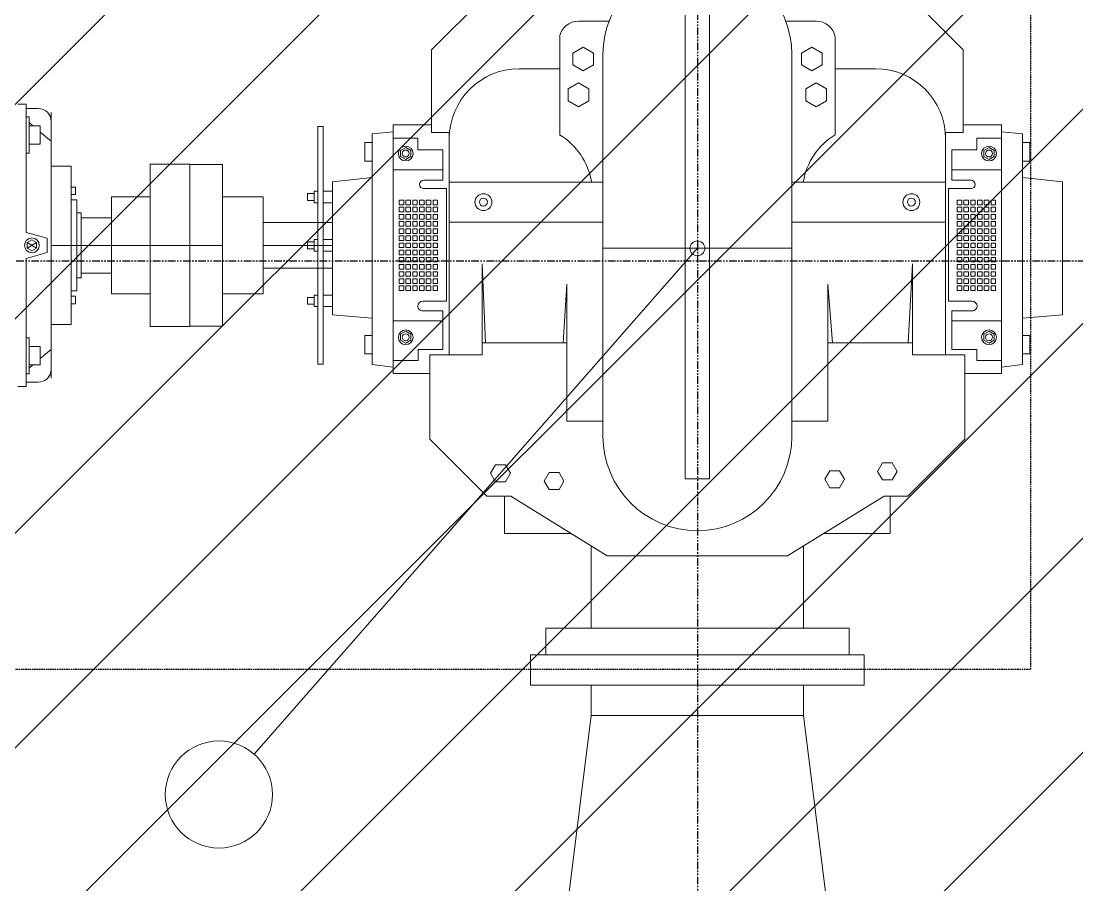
# Model space of a CAD drawing. Header units: inches. Extents: x 0 to 235202, y 0 to 184293.
# Drawn here: x 160637 to 162377, y 130362 to 131786 of the extents above; entities that cross this region are included whole.
import ezdxf
from ezdxf.enums import TextEntityAlignment as Align

# ---------------------------------------------------------------- set-up
doc = ezdxf.new("R2010")
doc.units = ezdxf.units.IN
doc.header["$MEASUREMENT"] = 0
doc.linetypes.add('HIDDEN', pattern=[0.375, 0.25, -0.125])
doc.linetypes.add('PHANTOM2', pattern=[1.25, 0.625, -0.125, 0.125, -0.125, 0.125, -0.125])
doc.layers.add('DIM', color=251, linetype='Continuous', lineweight=0)
for name, color, linetype in [('GRID_TXT45', 4, 'Continuous'), ('M-HVAC-EQPM-NEW', 5, 'Continuous'), ('M-X-BKGD', 8, 'Continuous'), ('WINDOW ELEV', 3, 'Continuous')]:
    doc.layers.add(name, color=color, linetype=linetype)
doc.styles.add('SIMPLEX', font='simplex.shx')

# ---------------------------------------------------------------- blocks, each defined once
blk = doc.blocks.new('FLOOR PLAN REV 2')
at = {"color": 8, "linetype": 'PHANTOM2', "ltscale": 20}
for p, q in [((87276.8, 246052.7), (87276.8, 222708.1)), ((100766.6, 231217.3), (74313.2, 231217.3))]:
    blk.add_line(p, q, dxfattribs=at)
at = {"layer": 'DIM', "color": 8, "linetype": 'HIDDEN', "lineweight": 25, "ltscale": 10}
for p, q in [((87826.4, 230544.7), (87826.4, 231892.2)), ((84826.4, 230544.7), (87826.4, 230544.7))]:
    blk.add_line(p, q, dxfattribs=at)
at = {"layer": 'DIM', "color": 8, "linetype": 'Continuous'}
for p, q in [((86838.7, 231565.9), (86929.8, 231657.1)), ((87714.9, 231565.9), (87623.7, 231657.1)), ((87256.9, 231238.6), (87256.9, 231628.3)), ((87296.7, 231628.3), (87296.7, 231238.6)), ((87131.1, 231613.2), (87080.7, 231613.2)), ((87422.4, 231613.2), (87472.9, 231613.2)), ((87049.8, 231587.2), (87049.8, 231425.8)), ((87503.8, 231587.2), (87503.8, 231425.8)), ((86838.7, 231565.9), (86838.7, 231429.8)), ((87088.4, 231570.4), (87071.4, 231560.6)), ((87105.3, 231560.6), (87088.4, 231570.4)), ((87448.2, 231560.6), (87465.2, 231570.4)), ((87465.2, 231570.4), (87482.2, 231560.6)), ((87714.9, 231565.9), (87714.9, 231429.8)), ((87071.4, 231560.6), (87071.4, 231541.1)), ((87105.3, 231541.1), (87105.3, 231560.6)), ((87121.1, 231238.6), (87121.1, 231558.1)), ((87432.5, 231557.5), (87432.5, 231238.6)), ((87448.2, 231541.1), (87448.2, 231560.6)), ((87482.2, 231560.6), (87482.2, 231541.1)), ((86982.8, 231534.5), (87049.8, 231534.5)), ((87071.4, 231541.1), (87088.4, 231531.3)), ((87088.4, 231531.3), (87105.3, 231541.1)), ((87465.2, 231531.3), (87448.2, 231541.1)), ((87482.2, 231541.1), (87465.2, 231531.3)), ((87570.8, 231534.5), (87503.8, 231534.5)), ((87081, 231511.3), (87064, 231501.5)), ((87064, 231501.5), (87064, 231481.9)), ((87098, 231501.5), (87081, 231511.3)), ((87098, 231481.9), (87098, 231501.5)), ((87455.6, 231501.5), (87472.6, 231511.3)), ((87455.6, 231481.9), (87455.6, 231501.5)), ((87472.6, 231511.3), (87489.5, 231501.5)), ((87489.5, 231501.5), (87489.5, 231481.9)), ((87064, 231481.9), (87081, 231472.1)), ((87081, 231472.1), (87098, 231481.9)), ((87472.6, 231472.1), (87455.6, 231481.9)), ((87489.5, 231481.9), (87472.6, 231472.1)), ((86156.6, 231476.1), (86170.2, 231476.1)), ((86170.2, 231264.8), (86170.2, 231476.1)), ((86190.5, 231469.1), (86170.2, 231469.1)), ((86211.6, 231462.3), (86211.6, 231039)), ((86170.2, 231395.6), (86170.2, 231455.2)), ((86170.2, 231455.2), (86175.2, 231455.2)), ((86175.2, 231455.2), (86175.2, 231395.6)), ((86175.2, 231445.8), (86181.2, 231440.7)), ((86211.6, 231024.7), (86211.6, 231448)), ((86775.2, 231419), (86775.2, 231442.1)), ((86775.2, 231442.1), (86838.7, 231442.1)), ((87778.3, 231442.1), (87714.9, 231442.1)), ((87778.3, 231419), (87778.3, 231442.1)), ((86175.2, 231440.7), (86193.7, 231440.7)), ((86175.2, 231410.1), (86175.2, 231440.7)), ((86193.7, 231440.7), (86193.7, 231410.1)), ((86193.7, 231430.2), (86211.6, 231415.2)), ((86651.4, 231439.4), (86659.8, 231439.4)), ((86651.4, 231047.5), (86651.4, 231439.4)), ((86659.8, 231439.4), (86659.8, 231047.5)), ((86740.8, 231427.1), (86775.2, 231430.5)), ((86740.8, 231355.5), (86740.8, 231427.1)), ((86838.7, 231429.8), (86867.8, 231429.8)), ((86867.8, 231429.8), (86867.8, 231062.9)), ((87714.9, 231429.8), (87685.8, 231429.8)), ((87685.8, 231429.8), (87685.8, 231062.9)), ((87812.8, 231427.1), (87778.3, 231430.5)), ((87812.8, 231355.5), (87812.8, 231427.1)), ((86193.7, 231410.1), (86175.2, 231410.1)), ((86740.8, 231412.9), (86728.5, 231412.9)), ((86728.5, 231412.9), (86728.5, 231382.1)), ((86740.8, 231382.1), (86740.8, 231412.9)), ((86816, 231420.4), (86775.2, 231420.4)), ((86775.2, 231420.4), (86775.2, 231419)), ((86775.2, 231419), (86775.2, 231053.7)), ((86816, 231400.8), (86816, 231420.4)), ((86867.8, 231347.7), (86867.8, 231419.5)), ((87685.8, 231347.7), (87685.8, 231419.5)), ((87737.6, 231400.8), (87737.6, 231420.4)), ((87737.6, 231420.4), (87778.3, 231420.4)), ((87778.3, 231420.4), (87778.3, 231419)), ((87778.3, 231419), (87778.3, 231053.7)), ((87812.8, 231412.9), (87825, 231412.9)), ((87812.8, 231382.1), (87812.8, 231412.9)), ((87825, 231412.9), (87825, 231382.1)), ((86175.2, 231395.6), (86170.2, 231395.6)), ((86796.1, 231404.9), (86787.5, 231399.9)), ((86787.5, 231399.9), (86787.5, 231390)), ((86787.5, 231390), (86796.1, 231385)), ((86804.7, 231399.9), (86796.1, 231404.9)), ((86796.1, 231385), (86804.7, 231390)), ((86804.7, 231390), (86804.7, 231399.9)), ((86857.4, 231400.8), (86816, 231400.8)), ((86857.4, 231350.8), (86857.4, 231400.8)), ((87696.1, 231350.8), (87696.1, 231400.8)), ((87696.1, 231400.8), (87737.6, 231400.8)), ((87748.9, 231399.9), (87757.5, 231404.9)), ((87748.9, 231390), (87748.9, 231399.9)), ((87757.5, 231385), (87748.9, 231390)), ((87757.5, 231404.9), (87766.1, 231399.9)), ((87766.1, 231390), (87757.5, 231385)), ((87766.1, 231399.9), (87766.1, 231390)), ((86211.6, 231243.5), (86211.6, 231373.8)), ((86211.6, 231373.8), (86244.5, 231373.8)), ((86244.5, 231373.8), (86244.5, 231243.5)), ((86375.1, 231243.5), (86375.1, 231377.3)), ((86375.1, 231377.3), (86440.2, 231377.3)), ((86440.2, 231377.3), (86440.2, 231243.5)), ((86494, 231376.7), (86440.2, 231376.7)), ((86440.2, 231376.7), (86440.2, 231243.5)), ((86494, 231243.5), (86494, 231376.7)), ((86728.5, 231382.1), (86740.8, 231382.1)), ((87825, 231382.1), (87812.8, 231382.1)), ((86675.2, 231348), (86740.8, 231355.5)), ((86740.8, 231355.5), (86740.8, 231120.8)), ((86857.4, 231367.9), (86775.2, 231367.9)), ((87696.1, 231367.9), (87778.3, 231367.9)), ((87812.8, 231355.5), (87812.8, 231120.8)), ((87878.4, 231348), (87812.8, 231355.5)), ((86244.5, 231339.6), (86251.8, 231339.6)), ((86244.5, 231327.1), (86244.5, 231339.6)), ((86251.8, 231339.6), (86251.8, 231327.1)), ((86675.2, 231129.2), (86675.2, 231348)), ((86825.7, 231350.8), (86857.4, 231350.8)), ((87121.1, 231347.7), (86867.8, 231347.7)), ((86867.8, 231347.7), (86867.8, 231281.6)), ((87121.1, 231281.6), (87121.1, 231347.7)), ((87432.5, 231347.7), (87685.8, 231347.7)), ((87432.5, 231281.6), (87432.5, 231347.7)), ((87685.8, 231347.7), (87685.8, 231281.6)), ((87727.8, 231350.8), (87696.1, 231350.8)), ((87878.4, 231129.2), (87878.4, 231348)), ((86251.8, 231327.1), (86244.5, 231327.1)), ((86375.1, 231323.5), (86310.9, 231323.5)), ((86310.9, 231323.5), (86310.9, 231243.5)), ((86375.1, 231243.5), (86375.1, 231323.5)), ((86494, 231163.5), (86494, 231323.5)), ((86494, 231323.5), (86561, 231323.5)), ((86561, 231323.5), (86561, 231163.5)), ((86645, 231328.8), (86634.4, 231328.8)), ((86634.4, 231328.8), (86634.4, 231317.4)), ((86645, 231332.6), (86651.4, 231332.6)), ((86645, 231313.7), (86645, 231332.6)), ((86645, 231317.4), (86645, 231328.8)), ((86651.4, 231332.6), (86651.4, 231313.7)), ((86659.8, 231332.6), (86675.2, 231332.6)), ((86659.8, 231313.7), (86659.8, 231332.6)), ((86675.2, 231332.6), (86675.2, 231313.7)), ((86863, 231337), (86825.7, 231337)), ((86863, 231151.4), (86863, 231337)), ((87690.6, 231151.4), (87690.6, 231337)), ((87690.6, 231337), (87727.8, 231337)), ((86254, 231318.5), (86244.5, 231318.5)), ((86244.5, 231318.5), (86244.5, 231243.5)), ((86254, 231243.5), (86254, 231318.5)), ((86634.4, 231317.4), (86645, 231317.4)), ((86651.4, 231313.7), (86645, 231313.7)), ((86675.2, 231313.7), (86659.8, 231313.7)), ((86792.7, 231318), (86785.4, 231318)), ((86785.4, 231318), (86785.4, 231310.4)), ((86785.4, 231310.4), (86792.7, 231310.4)), ((86792.7, 231306.2), (86785.4, 231306.2)), ((86785.4, 231306.2), (86785.4, 231298.6)), ((86792.7, 231310.4), (86792.7, 231318)), ((86792.7, 231298.6), (86792.7, 231306.2)), ((86803.9, 231318), (86796.5, 231318)), ((86796.5, 231318), (86796.5, 231310.4)), ((86796.5, 231310.4), (86803.9, 231310.4)), ((86803.9, 231306.2), (86796.5, 231306.2)), ((86796.5, 231306.2), (86796.5, 231298.6)), ((86803.9, 231310.4), (86803.9, 231318)), ((86803.9, 231298.6), (86803.9, 231306.2)), ((86815, 231318), (86807.7, 231318)), ((86807.7, 231318), (86807.7, 231310.4)), ((86807.7, 231310.4), (86815, 231310.4)), ((86815, 231306.2), (86807.7, 231306.2)), ((86807.7, 231306.2), (86807.7, 231298.6)), ((86815, 231310.4), (86815, 231318)), ((86815, 231298.6), (86815, 231306.2)), ((86826.2, 231318), (86818.8, 231318)), ((86818.8, 231318), (86818.8, 231310.4)), ((86818.8, 231310.4), (86826.2, 231310.4)), ((86826.2, 231306.2), (86818.8, 231306.2)), ((86818.8, 231306.2), (86818.8, 231298.6)), ((86826.2, 231310.4), (86826.2, 231318)), ((86826.2, 231298.6), (86826.2, 231306.2)), ((86837.3, 231318), (86830, 231318)), ((86830, 231318), (86830, 231310.4)), ((86830, 231310.4), (86837.3, 231310.4)), ((86837.3, 231306.2), (86830, 231306.2)), ((86830, 231306.2), (86830, 231298.6)), ((86837.3, 231310.4), (86837.3, 231318)), ((86837.3, 231298.6), (86837.3, 231306.2)), ((86848.5, 231318), (86841.1, 231318)), ((86841.1, 231318), (86841.1, 231310.4)), ((86841.1, 231310.4), (86848.5, 231310.4)), ((86848.5, 231306.2), (86841.1, 231306.2)), ((86841.1, 231306.2), (86841.1, 231298.6)), ((86848.5, 231310.4), (86848.5, 231318)), ((86848.5, 231298.6), (86848.5, 231306.2)), ((87705.1, 231310.4), (87705.1, 231318)), ((87705.1, 231318), (87712.4, 231318)), ((87712.4, 231310.4), (87705.1, 231310.4)), ((87705.1, 231298.6), (87705.1, 231306.2)), ((87705.1, 231306.2), (87712.4, 231306.2)), ((87712.4, 231318), (87712.4, 231310.4)), ((87712.4, 231306.2), (87712.4, 231298.6)), ((87716.2, 231310.4), (87716.2, 231318)), ((87716.2, 231318), (87723.6, 231318)), ((87723.6, 231310.4), (87716.2, 231310.4)), ((87716.2, 231298.6), (87716.2, 231306.2)), ((87716.2, 231306.2), (87723.6, 231306.2)), ((87723.6, 231318), (87723.6, 231310.4)), ((87723.6, 231306.2), (87723.6, 231298.6)), ((87727.4, 231310.4), (87727.4, 231318)), ((87727.4, 231318), (87734.7, 231318)), ((87734.7, 231310.4), (87727.4, 231310.4)), ((87727.4, 231298.6), (87727.4, 231306.2)), ((87727.4, 231306.2), (87734.7, 231306.2)), ((87734.7, 231318), (87734.7, 231310.4)), ((87734.7, 231306.2), (87734.7, 231298.6)), ((87738.5, 231310.4), (87738.5, 231318)), ((87738.5, 231318), (87745.9, 231318)), ((87745.9, 231310.4), (87738.5, 231310.4)), ((87738.5, 231298.6), (87738.5, 231306.2)), ((87738.5, 231306.2), (87745.9, 231306.2)), ((87745.9, 231318), (87745.9, 231310.4)), ((87745.9, 231306.2), (87745.9, 231298.6)), ((87749.7, 231310.4), (87749.7, 231318)), ((87749.7, 231318), (87757, 231318)), ((87757, 231310.4), (87749.7, 231310.4)), ((87749.7, 231298.6), (87749.7, 231306.2)), ((87749.7, 231306.2), (87757, 231306.2)), ((87757, 231318), (87757, 231310.4)), ((87757, 231306.2), (87757, 231298.6)), ((87760.8, 231310.4), (87760.8, 231318)), ((87760.8, 231318), (87768.2, 231318)), ((87768.2, 231310.4), (87760.8, 231310.4)), ((87760.8, 231298.6), (87760.8, 231306.2)), ((87760.8, 231306.2), (87768.2, 231306.2)), ((87768.2, 231318), (87768.2, 231310.4)), ((87768.2, 231306.2), (87768.2, 231298.6)), ((86260.9, 231297.2), (86254, 231297.2)), ((86254, 231297.2), (86254, 231243.5)), ((86260.9, 231243.5), (86260.9, 231297.2)), ((86310.9, 231289.1), (86260.9, 231289.1)), ((86260.9, 231289.1), (86260.9, 231243.5)), ((86310.9, 231243.5), (86310.9, 231289.1)), ((86785.4, 231298.6), (86792.7, 231298.6)), ((86792.7, 231294.4), (86785.4, 231294.4)), ((86785.4, 231294.4), (86785.4, 231286.8)), ((86785.4, 231286.8), (86792.7, 231286.8)), ((86792.7, 231286.8), (86792.7, 231294.4)), ((86796.5, 231298.6), (86803.9, 231298.6)), ((86803.9, 231294.4), (86796.5, 231294.4)), ((86796.5, 231294.4), (86796.5, 231286.8)), ((86796.5, 231286.8), (86803.9, 231286.8)), ((86803.9, 231286.8), (86803.9, 231294.4)), ((86807.7, 231298.6), (86815, 231298.6)), ((86815, 231294.4), (86807.7, 231294.4)), ((86807.7, 231294.4), (86807.7, 231286.8)), ((86807.7, 231286.8), (86815, 231286.8)), ((86815, 231286.8), (86815, 231294.4)), ((86818.8, 231298.6), (86826.2, 231298.6)), ((86826.2, 231294.4), (86818.8, 231294.4)), ((86818.8, 231294.4), (86818.8, 231286.8)), ((86818.8, 231286.8), (86826.2, 231286.8)), ((86826.2, 231286.8), (86826.2, 231294.4)), ((86830, 231298.6), (86837.3, 231298.6)), ((86837.3, 231294.4), (86830, 231294.4)), ((86830, 231294.4), (86830, 231286.8)), ((86830, 231286.8), (86837.3, 231286.8)), ((86837.3, 231286.8), (86837.3, 231294.4)), ((86841.1, 231298.6), (86848.5, 231298.6)), ((86848.5, 231294.4), (86841.1, 231294.4)), ((86841.1, 231294.4), (86841.1, 231286.8)), ((86841.1, 231286.8), (86848.5, 231286.8)), ((86848.5, 231286.8), (86848.5, 231294.4)), ((87712.4, 231298.6), (87705.1, 231298.6)), ((87705.1, 231286.8), (87705.1, 231294.4)), ((87705.1, 231294.4), (87712.4, 231294.4)), ((87712.4, 231286.8), (87705.1, 231286.8)), ((87712.4, 231294.4), (87712.4, 231286.8)), ((87723.6, 231298.6), (87716.2, 231298.6)), ((87716.2, 231286.8), (87716.2, 231294.4)), ((87716.2, 231294.4), (87723.6, 231294.4)), ((87723.6, 231286.8), (87716.2, 231286.8)), ((87723.6, 231294.4), (87723.6, 231286.8)), ((87734.7, 231298.6), (87727.4, 231298.6)), ((87727.4, 231286.8), (87727.4, 231294.4)), ((87727.4, 231294.4), (87734.7, 231294.4)), ((87734.7, 231286.8), (87727.4, 231286.8)), ((87734.7, 231294.4), (87734.7, 231286.8)), ((87745.9, 231298.6), (87738.5, 231298.6)), ((87738.5, 231286.8), (87738.5, 231294.4)), ((87738.5, 231294.4), (87745.9, 231294.4)), ((87745.9, 231286.8), (87738.5, 231286.8)), ((87745.9, 231294.4), (87745.9, 231286.8)), ((87757, 231298.6), (87749.7, 231298.6)), ((87749.7, 231286.8), (87749.7, 231294.4)), ((87749.7, 231294.4), (87757, 231294.4)), ((87757, 231286.8), (87749.7, 231286.8)), ((87757, 231294.4), (87757, 231286.8)), ((87768.2, 231298.6), (87760.8, 231298.6)), ((87760.8, 231286.8), (87760.8, 231294.4)), ((87760.8, 231294.4), (87768.2, 231294.4)), ((87768.2, 231286.8), (87760.8, 231286.8)), ((87768.2, 231294.4), (87768.2, 231286.8)), ((86675.2, 231281.1), (86561, 231281.1)), ((86561, 231281.1), (86561, 231243.5)), ((86675.2, 231243.5), (86675.2, 231281.1)), ((86792.7, 231282.6), (86785.4, 231282.6)), ((86785.4, 231282.6), (86785.4, 231275)), ((86785.4, 231275), (86792.7, 231275)), ((86792.7, 231270.9), (86785.4, 231270.9)), ((86785.4, 231270.9), (86785.4, 231263.2)), ((86792.7, 231275), (86792.7, 231282.6)), ((86792.7, 231263.2), (86792.7, 231270.9)), ((86803.9, 231282.6), (86796.5, 231282.6)), ((86796.5, 231282.6), (86796.5, 231275)), ((86796.5, 231275), (86803.9, 231275)), ((86803.9, 231270.9), (86796.5, 231270.9)), ((86796.5, 231270.9), (86796.5, 231263.2)), ((86803.9, 231275), (86803.9, 231282.6)), ((86803.9, 231263.2), (86803.9, 231270.9)), ((86815, 231282.6), (86807.7, 231282.6)), ((86807.7, 231282.6), (86807.7, 231275)), ((86807.7, 231275), (86815, 231275)), ((86815, 231270.9), (86807.7, 231270.9)), ((86807.7, 231270.9), (86807.7, 231263.2)), ((86815, 231275), (86815, 231282.6)), ((86815, 231263.2), (86815, 231270.9)), ((86826.2, 231282.6), (86818.8, 231282.6)), ((86818.8, 231282.6), (86818.8, 231275)), ((86818.8, 231275), (86826.2, 231275)), ((86826.2, 231270.9), (86818.8, 231270.9)), ((86818.8, 231270.9), (86818.8, 231263.2)), ((86826.2, 231275), (86826.2, 231282.6)), ((86826.2, 231263.2), (86826.2, 231270.9)), ((86837.3, 231282.6), (86830, 231282.6)), ((86830, 231282.6), (86830, 231275)), ((86830, 231275), (86837.3, 231275)), ((86837.3, 231270.9), (86830, 231270.9)), ((86830, 231270.9), (86830, 231263.2)), ((86837.3, 231275), (86837.3, 231282.6)), ((86837.3, 231263.2), (86837.3, 231270.9)), ((86848.5, 231282.6), (86841.1, 231282.6)), ((86841.1, 231282.6), (86841.1, 231275)), ((86841.1, 231275), (86848.5, 231275)), ((86848.5, 231270.9), (86841.1, 231270.9)), ((86841.1, 231270.9), (86841.1, 231263.2)), ((86848.5, 231275), (86848.5, 231282.6)), ((86848.5, 231263.2), (86848.5, 231270.9)), ((86867.8, 231281.6), (87121.1, 231281.6)), ((87685.8, 231281.6), (87432.5, 231281.6)), ((87705.1, 231275), (87705.1, 231282.6)), ((87705.1, 231282.6), (87712.4, 231282.6)), ((87712.4, 231275), (87705.1, 231275)), ((87705.1, 231263.2), (87705.1, 231270.9)), ((87705.1, 231270.9), (87712.4, 231270.9)), ((87712.4, 231282.6), (87712.4, 231275)), ((87712.4, 231270.9), (87712.4, 231263.2)), ((87716.2, 231275), (87716.2, 231282.6)), ((87716.2, 231282.6), (87723.6, 231282.6)), ((87723.6, 231275), (87716.2, 231275)), ((87716.2, 231263.2), (87716.2, 231270.9)), ((87716.2, 231270.9), (87723.6, 231270.9)), ((87723.6, 231282.6), (87723.6, 231275)), ((87723.6, 231270.9), (87723.6, 231263.2)), ((87727.4, 231275), (87727.4, 231282.6)), ((87727.4, 231282.6), (87734.7, 231282.6)), ((87734.7, 231275), (87727.4, 231275)), ((87727.4, 231263.2), (87727.4, 231270.9)), ((87727.4, 231270.9), (87734.7, 231270.9)), ((87734.7, 231282.6), (87734.7, 231275)), ((87734.7, 231270.9), (87734.7, 231263.2)), ((87738.5, 231275), (87738.5, 231282.6)), ((87738.5, 231282.6), (87745.9, 231282.6)), ((87745.9, 231275), (87738.5, 231275)), ((87738.5, 231263.2), (87738.5, 231270.9)), ((87738.5, 231270.9), (87745.9, 231270.9)), ((87745.9, 231282.6), (87745.9, 231275)), ((87745.9, 231270.9), (87745.9, 231263.2)), ((87749.7, 231275), (87749.7, 231282.6)), ((87749.7, 231282.6), (87757, 231282.6)), ((87757, 231275), (87749.7, 231275)), ((87749.7, 231263.2), (87749.7, 231270.9)), ((87749.7, 231270.9), (87757, 231270.9)), ((87757, 231282.6), (87757, 231275)), ((87757, 231270.9), (87757, 231263.2)), ((87760.8, 231275), (87760.8, 231282.6)), ((87760.8, 231282.6), (87768.2, 231282.6)), ((87768.2, 231275), (87760.8, 231275)), ((87760.8, 231263.2), (87760.8, 231270.9)), ((87760.8, 231270.9), (87768.2, 231270.9)), ((87768.2, 231282.6), (87768.2, 231275)), ((87768.2, 231270.9), (87768.2, 231263.2)), ((86170.2, 231264.8), (86205.2, 231255.1)), ((86179.9, 231252.6), (86172, 231248)), ((86172, 231248), (86179.9, 231252.6)), ((86187.7, 231248), (86179.9, 231252.6)), ((86179.9, 231252.6), (86187.7, 231248)), ((86205.2, 231255.1), (86205.2, 231243.5)), ((86645, 231252.9), (86651.4, 231252.9)), ((86645, 231234), (86645, 231252.9)), ((86651.4, 231252.9), (86651.4, 231234)), ((86659.8, 231252.9), (86675.2, 231252.9)), ((86659.8, 231234), (86659.8, 231252.9)), ((86675.2, 231252.9), (86675.2, 231234)), ((86785.4, 231263.2), (86792.7, 231263.2)), ((86792.7, 231259.1), (86785.4, 231259.1)), ((86785.4, 231259.1), (86785.4, 231251.5)), ((86785.4, 231251.5), (86792.7, 231251.5)), ((86792.7, 231251.5), (86792.7, 231259.1)), ((86796.5, 231263.2), (86803.9, 231263.2)), ((86803.9, 231259.1), (86796.5, 231259.1)), ((86796.5, 231259.1), (86796.5, 231251.5)), ((86796.5, 231251.5), (86803.9, 231251.5)), ((86803.9, 231251.5), (86803.9, 231259.1)), ((86807.7, 231263.2), (86815, 231263.2)), ((86815, 231259.1), (86807.7, 231259.1)), ((86807.7, 231259.1), (86807.7, 231251.5)), ((86807.7, 231251.5), (86815, 231251.5)), ((86815, 231251.5), (86815, 231259.1)), ((86818.8, 231263.2), (86826.2, 231263.2)), ((86826.2, 231259.1), (86818.8, 231259.1)), ((86818.8, 231259.1), (86818.8, 231251.5)), ((86818.8, 231251.5), (86826.2, 231251.5)), ((86826.2, 231251.5), (86826.2, 231259.1)), ((86830, 231263.2), (86837.3, 231263.2)), ((86837.3, 231259.1), (86830, 231259.1)), ((86830, 231259.1), (86830, 231251.5)), ((86830, 231251.5), (86837.3, 231251.5)), ((86837.3, 231251.5), (86837.3, 231259.1)), ((86841.1, 231263.2), (86848.5, 231263.2)), ((86848.5, 231259.1), (86841.1, 231259.1)), ((86841.1, 231259.1), (86841.1, 231251.5)), ((86841.1, 231251.5), (86848.5, 231251.5)), ((86848.5, 231251.5), (86848.5, 231259.1)), ((87712.4, 231263.2), (87705.1, 231263.2)), ((87705.1, 231251.5), (87705.1, 231259.1)), ((87705.1, 231259.1), (87712.4, 231259.1)), ((87712.4, 231251.5), (87705.1, 231251.5)), ((87712.4, 231259.1), (87712.4, 231251.5)), ((87723.6, 231263.2), (87716.2, 231263.2)), ((87716.2, 231251.5), (87716.2, 231259.1)), ((87716.2, 231259.1), (87723.6, 231259.1)), ((87723.6, 231251.5), (87716.2, 231251.5)), ((87723.6, 231259.1), (87723.6, 231251.5)), ((87734.7, 231263.2), (87727.4, 231263.2)), ((87727.4, 231251.5), (87727.4, 231259.1)), ((87727.4, 231259.1), (87734.7, 231259.1)), ((87734.7, 231251.5), (87727.4, 231251.5)), ((87734.7, 231259.1), (87734.7, 231251.5)), ((87745.9, 231263.2), (87738.5, 231263.2)), ((87738.5, 231251.5), (87738.5, 231259.1)), ((87738.5, 231259.1), (87745.9, 231259.1)), ((87745.9, 231251.5), (87738.5, 231251.5)), ((87745.9, 231259.1), (87745.9, 231251.5)), ((87757, 231263.2), (87749.7, 231263.2)), ((87749.7, 231251.5), (87749.7, 231259.1)), ((87749.7, 231259.1), (87757, 231259.1)), ((87757, 231251.5), (87749.7, 231251.5)), ((87757, 231259.1), (87757, 231251.5)), ((87768.2, 231263.2), (87760.8, 231263.2)), ((87760.8, 231251.5), (87760.8, 231259.1)), ((87760.8, 231259.1), (87768.2, 231259.1)), ((87768.2, 231251.5), (87760.8, 231251.5)), ((87768.2, 231259.1), (87768.2, 231251.5)), ((86172, 231248), (86187.7, 231238.9)), ((86172, 231238.9), (86187.7, 231248)), ((86172, 231248), (86172, 231238.9)), ((86172, 231238.9), (86172, 231248)), ((86172, 231238.9), (86179.9, 231234.4)), ((86179.9, 231234.4), (86172, 231238.9)), ((86179.9, 231234.4), (86187.7, 231238.9)), ((86187.7, 231238.9), (86179.9, 231234.4)), ((86187.7, 231238.9), (86187.7, 231248)), ((86187.7, 231248), (86187.7, 231238.9)), ((86205.2, 231231.8), (86205.2, 231243.5)), ((86244.5, 231243.5), (86211.6, 231243.5)), ((86211.6, 231243.5), (86211.6, 231113.1)), ((86244.5, 231243.5), (86211.6, 231243.5)), ((86244.5, 231243.5), (86254, 231243.5)), ((86244.5, 231168.4), (86244.5, 231243.5)), ((86244.5, 231113.1), (86244.5, 231243.5)), ((86244.5, 231243.5), (86254, 231243.5)), ((86254, 231243.5), (86260.9, 231243.5)), ((86254, 231189.7), (86254, 231243.5)), ((86254, 231243.5), (86254, 231168.4)), ((86254, 231243.5), (86260.9, 231243.5)), ((86260.9, 231243.5), (86310.9, 231243.5)), ((86260.9, 231197.8), (86260.9, 231243.5)), ((86260.9, 231243.5), (86260.9, 231189.7)), ((86260.9, 231243.5), (86310.9, 231243.5)), ((86310.9, 231243.5), (86375.1, 231243.5)), ((86310.9, 231163.5), (86310.9, 231243.5)), ((86310.9, 231243.5), (86310.9, 231197.8)), ((86310.9, 231243.5), (86375.1, 231243.5)), ((86375.1, 231243.5), (86375.1, 231163.5)), ((86440.2, 231243.5), (86375.1, 231243.5)), ((86375.1, 231243.5), (86375.1, 231109.6)), ((86440.2, 231243.5), (86375.1, 231243.5)), ((86440.2, 231109.6), (86440.2, 231243.5)), ((86440.2, 231110.2), (86440.2, 231243.5)), ((86440.2, 231243.5), (86494, 231243.5)), ((86440.2, 231243.5), (86494, 231243.5)), ((86494, 231243.5), (86494, 231110.2)), ((87276.8, 231238.6), (86546.3, 230404.6)), ((86561, 231205.9), (86561, 231243.5)), ((86561, 231243.5), (86675.2, 231243.5)), ((86561, 231243.5), (86675.2, 231243.5)), ((86645, 231249.2), (86634.4, 231249.2)), ((86634.4, 231249.2), (86634.4, 231237.8)), ((86634.4, 231237.8), (86645, 231237.8)), ((86645, 231237.8), (86645, 231249.2)), ((86651.4, 231234), (86645, 231234)), ((86675.2, 231234), (86659.8, 231234)), ((86675.2, 231243.5), (86675.2, 231205.9)), ((86785.4, 231247.3), (86792.7, 231247.3)), ((86785.4, 231239.7), (86785.4, 231247.3)), ((86792.7, 231239.7), (86785.4, 231239.7)), ((86785.4, 231235.5), (86792.7, 231235.5)), ((86785.4, 231227.9), (86785.4, 231235.5)), ((86792.7, 231247.3), (86792.7, 231239.7)), ((86792.7, 231235.5), (86792.7, 231227.9)), ((86796.5, 231247.3), (86803.9, 231247.3)), ((86796.5, 231239.7), (86796.5, 231247.3)), ((86803.9, 231239.7), (86796.5, 231239.7)), ((86796.5, 231235.5), (86803.9, 231235.5)), ((86796.5, 231227.9), (86796.5, 231235.5)), ((86803.9, 231247.3), (86803.9, 231239.7)), ((86803.9, 231235.5), (86803.9, 231227.9)), ((86807.7, 231247.3), (86815, 231247.3)), ((86807.7, 231239.7), (86807.7, 231247.3)), ((86815, 231239.7), (86807.7, 231239.7)), ((86807.7, 231235.5), (86815, 231235.5)), ((86807.7, 231227.9), (86807.7, 231235.5)), ((86815, 231247.3), (86815, 231239.7)), ((86815, 231235.5), (86815, 231227.9)), ((86818.8, 231247.3), (86826.2, 231247.3)), ((86818.8, 231239.7), (86818.8, 231247.3)), ((86826.2, 231239.7), (86818.8, 231239.7)), ((86818.8, 231235.5), (86826.2, 231235.5)), ((86818.8, 231227.9), (86818.8, 231235.5)), ((86826.2, 231247.3), (86826.2, 231239.7)), ((86826.2, 231235.5), (86826.2, 231227.9)), ((86830, 231247.3), (86837.3, 231247.3)), ((86830, 231239.7), (86830, 231247.3)), ((86837.3, 231239.7), (86830, 231239.7)), ((86830, 231235.5), (86837.3, 231235.5)), ((86830, 231227.9), (86830, 231235.5)), ((86837.3, 231247.3), (86837.3, 231239.7)), ((86837.3, 231235.5), (86837.3, 231227.9)), ((86841.1, 231247.3), (86848.5, 231247.3)), ((86841.1, 231239.7), (86841.1, 231247.3)), ((86848.5, 231239.7), (86841.1, 231239.7)), ((86841.1, 231235.5), (86848.5, 231235.5)), ((86841.1, 231227.9), (86841.1, 231235.5)), ((86848.5, 231247.3), (86848.5, 231239.7)), ((86848.5, 231235.5), (86848.5, 231227.9)), ((87432.5, 231238.6), (87121.1, 231238.6)), ((87121.1, 231238.6), (87121.1, 230928.9)), ((87432.5, 231238.6), (87121.1, 231238.6)), ((87296.7, 231238.6), (87256.9, 231238.6)), ((87256.9, 231238.6), (87256.9, 230858.6)), ((87296.7, 231238.6), (87256.9, 231238.6)), ((87296.7, 230858.6), (87296.7, 231238.6)), ((87432.5, 230929.4), (87432.5, 231238.6)), ((87712.4, 231247.3), (87705.1, 231247.3)), ((87705.1, 231247.3), (87705.1, 231239.7)), ((87705.1, 231239.7), (87712.4, 231239.7)), ((87712.4, 231235.5), (87705.1, 231235.5)), ((87705.1, 231235.5), (87705.1, 231227.9)), ((87712.4, 231239.7), (87712.4, 231247.3)), ((87712.4, 231227.9), (87712.4, 231235.5)), ((87723.6, 231247.3), (87716.2, 231247.3)), ((87716.2, 231247.3), (87716.2, 231239.7)), ((87716.2, 231239.7), (87723.6, 231239.7)), ((87723.6, 231235.5), (87716.2, 231235.5)), ((87716.2, 231235.5), (87716.2, 231227.9)), ((87723.6, 231239.7), (87723.6, 231247.3)), ((87723.6, 231227.9), (87723.6, 231235.5)), ((87734.7, 231247.3), (87727.4, 231247.3)), ((87727.4, 231247.3), (87727.4, 231239.7)), ((87727.4, 231239.7), (87734.7, 231239.7)), ((87734.7, 231235.5), (87727.4, 231235.5)), ((87727.4, 231235.5), (87727.4, 231227.9)), ((87734.7, 231239.7), (87734.7, 231247.3)), ((87734.7, 231227.9), (87734.7, 231235.5)), ((87745.9, 231247.3), (87738.5, 231247.3)), ((87738.5, 231247.3), (87738.5, 231239.7)), ((87738.5, 231239.7), (87745.9, 231239.7)), ((87745.9, 231235.5), (87738.5, 231235.5)), ((87738.5, 231235.5), (87738.5, 231227.9)), ((87745.9, 231239.7), (87745.9, 231247.3)), ((87745.9, 231227.9), (87745.9, 231235.5)), ((87757, 231247.3), (87749.7, 231247.3)), ((87749.7, 231247.3), (87749.7, 231239.7)), ((87749.7, 231239.7), (87757, 231239.7)), ((87757, 231235.5), (87749.7, 231235.5)), ((87749.7, 231235.5), (87749.7, 231227.9)), ((87757, 231239.7), (87757, 231247.3)), ((87757, 231227.9), (87757, 231235.5)), ((87768.2, 231247.3), (87760.8, 231247.3)), ((87760.8, 231247.3), (87760.8, 231239.7)), ((87760.8, 231239.7), (87768.2, 231239.7)), ((87768.2, 231235.5), (87760.8, 231235.5)), ((87760.8, 231235.5), (87760.8, 231227.9)), ((87768.2, 231239.7), (87768.2, 231247.3)), ((87768.2, 231227.9), (87768.2, 231235.5)), ((86170.2, 231222.1), (86205.2, 231231.8)), ((86170.2, 231222.1), (86170.2, 231010.8)), ((86792.7, 231227.9), (86785.4, 231227.9)), ((86785.4, 231223.7), (86792.7, 231223.7)), ((86785.4, 231216.1), (86785.4, 231223.7)), ((86792.7, 231216.1), (86785.4, 231216.1)), ((86792.7, 231223.7), (86792.7, 231216.1)), ((86803.9, 231227.9), (86796.5, 231227.9)), ((86796.5, 231223.7), (86803.9, 231223.7)), ((86796.5, 231216.1), (86796.5, 231223.7)), ((86803.9, 231216.1), (86796.5, 231216.1)), ((86803.9, 231223.7), (86803.9, 231216.1)), ((86815, 231227.9), (86807.7, 231227.9)), ((86807.7, 231223.7), (86815, 231223.7)), ((86807.7, 231216.1), (86807.7, 231223.7)), ((86815, 231216.1), (86807.7, 231216.1)), ((86815, 231223.7), (86815, 231216.1)), ((86826.2, 231227.9), (86818.8, 231227.9)), ((86818.8, 231223.7), (86826.2, 231223.7)), ((86818.8, 231216.1), (86818.8, 231223.7)), ((86826.2, 231216.1), (86818.8, 231216.1)), ((86826.2, 231223.7), (86826.2, 231216.1)), ((86837.3, 231227.9), (86830, 231227.9)), ((86830, 231223.7), (86837.3, 231223.7)), ((86830, 231216.1), (86830, 231223.7)), ((86837.3, 231216.1), (86830, 231216.1)), ((86837.3, 231223.7), (86837.3, 231216.1)), ((86848.5, 231227.9), (86841.1, 231227.9)), ((86841.1, 231223.7), (86848.5, 231223.7)), ((86841.1, 231216.1), (86841.1, 231223.7)), ((86848.5, 231216.1), (86841.1, 231216.1)), ((86848.5, 231223.7), (86848.5, 231216.1)), ((87705.1, 231227.9), (87712.4, 231227.9)), ((87712.4, 231223.7), (87705.1, 231223.7)), ((87705.1, 231223.7), (87705.1, 231216.1)), ((87705.1, 231216.1), (87712.4, 231216.1)), ((87712.4, 231216.1), (87712.4, 231223.7)), ((87716.2, 231227.9), (87723.6, 231227.9)), ((87723.6, 231223.7), (87716.2, 231223.7)), ((87716.2, 231223.7), (87716.2, 231216.1)), ((87716.2, 231216.1), (87723.6, 231216.1)), ((87723.6, 231216.1), (87723.6, 231223.7)), ((87727.4, 231227.9), (87734.7, 231227.9)), ((87734.7, 231223.7), (87727.4, 231223.7)), ((87727.4, 231223.7), (87727.4, 231216.1)), ((87727.4, 231216.1), (87734.7, 231216.1)), ((87734.7, 231216.1), (87734.7, 231223.7)), ((87738.5, 231227.9), (87745.9, 231227.9)), ((87745.9, 231223.7), (87738.5, 231223.7)), ((87738.5, 231223.7), (87738.5, 231216.1)), ((87738.5, 231216.1), (87745.9, 231216.1)), ((87745.9, 231216.1), (87745.9, 231223.7)), ((87749.7, 231227.9), (87757, 231227.9)), ((87757, 231223.7), (87749.7, 231223.7)), ((87749.7, 231223.7), (87749.7, 231216.1)), ((87749.7, 231216.1), (87757, 231216.1)), ((87757, 231216.1), (87757, 231223.7)), ((87760.8, 231227.9), (87768.2, 231227.9)), ((87768.2, 231223.7), (87760.8, 231223.7)), ((87760.8, 231223.7), (87760.8, 231216.1)), ((87760.8, 231216.1), (87768.2, 231216.1)), ((87768.2, 231216.1), (87768.2, 231223.7)), ((86675.2, 231205.9), (86561, 231205.9)), ((86785.4, 231211.9), (86792.7, 231211.9)), ((86785.4, 231204.3), (86785.4, 231211.9)), ((86792.7, 231204.3), (86785.4, 231204.3)), ((86785.4, 231200.1), (86792.7, 231200.1)), ((86785.4, 231192.5), (86785.4, 231200.1)), ((86792.7, 231211.9), (86792.7, 231204.3)), ((86792.7, 231200.1), (86792.7, 231192.5)), ((86796.5, 231211.9), (86803.9, 231211.9)), ((86796.5, 231204.3), (86796.5, 231211.9)), ((86803.9, 231204.3), (86796.5, 231204.3)), ((86796.5, 231200.1), (86803.9, 231200.1)), ((86796.5, 231192.5), (86796.5, 231200.1)), ((86803.9, 231211.9), (86803.9, 231204.3)), ((86803.9, 231200.1), (86803.9, 231192.5)), ((86807.7, 231211.9), (86815, 231211.9)), ((86807.7, 231204.3), (86807.7, 231211.9)), ((86815, 231204.3), (86807.7, 231204.3)), ((86807.7, 231200.1), (86815, 231200.1)), ((86807.7, 231192.5), (86807.7, 231200.1)), ((86815, 231211.9), (86815, 231204.3)), ((86815, 231200.1), (86815, 231192.5)), ((86818.8, 231211.9), (86826.2, 231211.9)), ((86818.8, 231204.3), (86818.8, 231211.9)), ((86826.2, 231204.3), (86818.8, 231204.3)), ((86818.8, 231200.1), (86826.2, 231200.1)), ((86818.8, 231192.5), (86818.8, 231200.1)), ((86826.2, 231211.9), (86826.2, 231204.3)), ((86826.2, 231200.1), (86826.2, 231192.5)), ((86830, 231211.9), (86837.3, 231211.9)), ((86830, 231204.3), (86830, 231211.9)), ((86837.3, 231204.3), (86830, 231204.3)), ((86830, 231200.1), (86837.3, 231200.1)), ((86830, 231192.5), (86830, 231200.1)), ((86837.3, 231211.9), (86837.3, 231204.3)), ((86837.3, 231200.1), (86837.3, 231192.5)), ((86841.1, 231211.9), (86848.5, 231211.9)), ((86841.1, 231204.3), (86841.1, 231211.9)), ((86848.5, 231204.3), (86841.1, 231204.3)), ((86841.1, 231200.1), (86848.5, 231200.1)), ((86841.1, 231192.5), (86841.1, 231200.1)), ((86848.5, 231211.9), (86848.5, 231204.3)), ((86848.5, 231200.1), (86848.5, 231192.5)), ((86922.2, 231062.9), (86922.2, 231213.2)), ((86922.2, 231213.2), (86927.3, 231083)), ((87631.3, 231213.2), (87624, 231083)), ((87631.3, 231062.9), (87631.3, 231213.2)), ((87712.4, 231211.9), (87705.1, 231211.9)), ((87705.1, 231211.9), (87705.1, 231204.3)), ((87705.1, 231204.3), (87712.4, 231204.3)), ((87712.4, 231200.1), (87705.1, 231200.1)), ((87705.1, 231200.1), (87705.1, 231192.5)), ((87712.4, 231204.3), (87712.4, 231211.9)), ((87712.4, 231192.5), (87712.4, 231200.1)), ((87723.6, 231211.9), (87716.2, 231211.9)), ((87716.2, 231211.9), (87716.2, 231204.3)), ((87716.2, 231204.3), (87723.6, 231204.3)), ((87723.6, 231200.1), (87716.2, 231200.1)), ((87716.2, 231200.1), (87716.2, 231192.5)), ((87723.6, 231204.3), (87723.6, 231211.9)), ((87723.6, 231192.5), (87723.6, 231200.1)), ((87734.7, 231211.9), (87727.4, 231211.9)), ((87727.4, 231211.9), (87727.4, 231204.3)), ((87727.4, 231204.3), (87734.7, 231204.3)), ((87734.7, 231200.1), (87727.4, 231200.1)), ((87727.4, 231200.1), (87727.4, 231192.5)), ((87734.7, 231204.3), (87734.7, 231211.9)), ((87734.7, 231192.5), (87734.7, 231200.1)), ((87745.9, 231211.9), (87738.5, 231211.9)), ((87738.5, 231211.9), (87738.5, 231204.3)), ((87738.5, 231204.3), (87745.9, 231204.3)), ((87745.9, 231200.1), (87738.5, 231200.1)), ((87738.5, 231200.1), (87738.5, 231192.5)), ((87745.9, 231204.3), (87745.9, 231211.9)), ((87745.9, 231192.5), (87745.9, 231200.1)), ((87757, 231211.9), (87749.7, 231211.9)), ((87749.7, 231211.9), (87749.7, 231204.3)), ((87749.7, 231204.3), (87757, 231204.3)), ((87757, 231200.1), (87749.7, 231200.1)), ((87749.7, 231200.1), (87749.7, 231192.5)), ((87757, 231204.3), (87757, 231211.9)), ((87757, 231192.5), (87757, 231200.1)), ((87768.2, 231211.9), (87760.8, 231211.9)), ((87760.8, 231211.9), (87760.8, 231204.3)), ((87760.8, 231204.3), (87768.2, 231204.3)), ((87768.2, 231200.1), (87760.8, 231200.1)), ((87760.8, 231200.1), (87760.8, 231192.5)), ((87768.2, 231204.3), (87768.2, 231211.9)), ((87768.2, 231192.5), (87768.2, 231200.1)), ((86260.9, 231189.7), (86254, 231189.7)), ((86310.9, 231197.8), (86260.9, 231197.8)), ((86792.7, 231192.5), (86785.4, 231192.5)), ((86785.4, 231188.3), (86792.7, 231188.3)), ((86785.4, 231180.7), (86785.4, 231188.3)), ((86792.7, 231188.3), (86792.7, 231180.7)), ((86803.9, 231192.5), (86796.5, 231192.5)), ((86796.5, 231188.3), (86803.9, 231188.3)), ((86796.5, 231180.7), (86796.5, 231188.3)), ((86803.9, 231188.3), (86803.9, 231180.7)), ((86815, 231192.5), (86807.7, 231192.5)), ((86807.7, 231188.3), (86815, 231188.3)), ((86807.7, 231180.7), (86807.7, 231188.3)), ((86815, 231188.3), (86815, 231180.7)), ((86826.2, 231192.5), (86818.8, 231192.5)), ((86818.8, 231188.3), (86826.2, 231188.3)), ((86818.8, 231180.7), (86818.8, 231188.3)), ((86826.2, 231188.3), (86826.2, 231180.7)), ((86837.3, 231192.5), (86830, 231192.5)), ((86830, 231188.3), (86837.3, 231188.3)), ((86830, 231180.7), (86830, 231188.3)), ((86837.3, 231188.3), (86837.3, 231180.7)), ((86848.5, 231192.5), (86841.1, 231192.5)), ((86841.1, 231188.3), (86848.5, 231188.3)), ((86841.1, 231180.7), (86841.1, 231188.3)), ((86848.5, 231188.3), (86848.5, 231180.7)), ((87705.1, 231192.5), (87712.4, 231192.5)), ((87712.4, 231188.3), (87705.1, 231188.3)), ((87705.1, 231188.3), (87705.1, 231180.7)), ((87712.4, 231180.7), (87712.4, 231188.3)), ((87716.2, 231192.5), (87723.6, 231192.5)), ((87723.6, 231188.3), (87716.2, 231188.3)), ((87716.2, 231188.3), (87716.2, 231180.7)), ((87723.6, 231180.7), (87723.6, 231188.3)), ((87727.4, 231192.5), (87734.7, 231192.5)), ((87734.7, 231188.3), (87727.4, 231188.3)), ((87727.4, 231188.3), (87727.4, 231180.7)), ((87734.7, 231180.7), (87734.7, 231188.3)), ((87738.5, 231192.5), (87745.9, 231192.5)), ((87745.9, 231188.3), (87738.5, 231188.3)), ((87738.5, 231188.3), (87738.5, 231180.7)), ((87745.9, 231180.7), (87745.9, 231188.3)), ((87749.7, 231192.5), (87757, 231192.5)), ((87757, 231188.3), (87749.7, 231188.3)), ((87749.7, 231188.3), (87749.7, 231180.7)), ((87757, 231180.7), (87757, 231188.3)), ((87760.8, 231192.5), (87768.2, 231192.5)), ((87768.2, 231188.3), (87760.8, 231188.3)), ((87760.8, 231188.3), (87760.8, 231180.7)), ((87768.2, 231180.7), (87768.2, 231188.3)), ((86254, 231168.4), (86244.5, 231168.4)), ((86375.1, 231163.5), (86310.9, 231163.5)), ((86561, 231163.5), (86494, 231163.5)), ((86792.7, 231180.7), (86785.4, 231180.7)), ((86785.4, 231176.5), (86792.7, 231176.5)), ((86785.4, 231168.9), (86785.4, 231176.5)), ((86792.7, 231168.9), (86785.4, 231168.9)), ((86792.7, 231176.5), (86792.7, 231168.9)), ((86803.9, 231180.7), (86796.5, 231180.7)), ((86796.5, 231176.5), (86803.9, 231176.5)), ((86796.5, 231168.9), (86796.5, 231176.5)), ((86803.9, 231168.9), (86796.5, 231168.9)), ((86803.9, 231176.5), (86803.9, 231168.9)), ((86815, 231180.7), (86807.7, 231180.7)), ((86807.7, 231176.5), (86815, 231176.5)), ((86807.7, 231168.9), (86807.7, 231176.5)), ((86815, 231168.9), (86807.7, 231168.9)), ((86815, 231176.5), (86815, 231168.9)), ((86826.2, 231180.7), (86818.8, 231180.7)), ((86818.8, 231176.5), (86826.2, 231176.5)), ((86818.8, 231168.9), (86818.8, 231176.5)), ((86826.2, 231168.9), (86818.8, 231168.9)), ((86826.2, 231176.5), (86826.2, 231168.9)), ((86837.3, 231180.7), (86830, 231180.7)), ((86830, 231176.5), (86837.3, 231176.5)), ((86830, 231168.9), (86830, 231176.5)), ((86837.3, 231168.9), (86830, 231168.9)), ((86837.3, 231176.5), (86837.3, 231168.9)), ((86848.5, 231180.7), (86841.1, 231180.7)), ((86841.1, 231176.5), (86848.5, 231176.5)), ((86841.1, 231168.9), (86841.1, 231176.5)), ((86848.5, 231168.9), (86841.1, 231168.9)), ((86848.5, 231176.5), (86848.5, 231168.9)), ((87061.6, 231179.7), (87055.4, 231083)), ((87061.6, 231179.7), (87061.6, 230953.8)), ((87492, 231179.7), (87492, 230953.8)), ((87492, 231179.7), (87499.5, 231083)), ((87705.1, 231180.7), (87712.4, 231180.7)), ((87712.4, 231176.5), (87705.1, 231176.5)), ((87705.1, 231176.5), (87705.1, 231168.9)), ((87705.1, 231168.9), (87712.4, 231168.9)), ((87712.4, 231168.9), (87712.4, 231176.5)), ((87716.2, 231180.7), (87723.6, 231180.7)), ((87723.6, 231176.5), (87716.2, 231176.5)), ((87716.2, 231176.5), (87716.2, 231168.9)), ((87716.2, 231168.9), (87723.6, 231168.9)), ((87723.6, 231168.9), (87723.6, 231176.5)), ((87727.4, 231180.7), (87734.7, 231180.7)), ((87734.7, 231176.5), (87727.4, 231176.5)), ((87727.4, 231176.5), (87727.4, 231168.9)), ((87727.4, 231168.9), (87734.7, 231168.9)), ((87734.7, 231168.9), (87734.7, 231176.5)), ((87738.5, 231180.7), (87745.9, 231180.7)), ((87745.9, 231176.5), (87738.5, 231176.5)), ((87738.5, 231176.5), (87738.5, 231168.9)), ((87738.5, 231168.9), (87745.9, 231168.9)), ((87745.9, 231168.9), (87745.9, 231176.5)), ((87749.7, 231180.7), (87757, 231180.7)), ((87757, 231176.5), (87749.7, 231176.5)), ((87749.7, 231176.5), (87749.7, 231168.9)), ((87749.7, 231168.9), (87757, 231168.9)), ((87757, 231168.9), (87757, 231176.5)), ((87760.8, 231180.7), (87768.2, 231180.7)), ((87768.2, 231176.5), (87760.8, 231176.5)), ((87760.8, 231176.5), (87760.8, 231168.9)), ((87760.8, 231168.9), (87768.2, 231168.9)), ((87768.2, 231168.9), (87768.2, 231176.5)), ((86251.8, 231159.9), (86244.5, 231159.9)), ((86244.5, 231159.9), (86244.5, 231147.3)), ((86244.5, 231147.3), (86251.8, 231147.3)), ((86251.8, 231147.3), (86251.8, 231159.9)), ((86645, 231157.6), (86634.4, 231157.6)), ((86634.4, 231157.6), (86634.4, 231146.3)), ((86634.4, 231146.3), (86645, 231146.3)), ((86645, 231161.4), (86651.4, 231161.4)), ((86645, 231142.5), (86645, 231161.4)), ((86645, 231146.3), (86645, 231157.6)), ((86651.4, 231161.4), (86651.4, 231142.5)), ((86659.8, 231161.4), (86675.2, 231161.4)), ((86659.8, 231142.5), (86659.8, 231161.4)), ((86675.2, 231161.4), (86675.2, 231142.5)), ((86823.9, 231151.4), (86863, 231151.4)), ((87729.7, 231151.4), (87690.6, 231151.4)), ((86651.4, 231142.5), (86645, 231142.5)), ((86675.2, 231142.5), (86659.8, 231142.5)), ((86740.8, 231123.3), (86675.2, 231129.2)), ((86857.4, 231135.3), (86823.9, 231135.3)), ((86857.4, 231072), (86857.4, 231135.3)), ((87696.1, 231072), (87696.1, 231135.3)), ((87696.1, 231135.3), (87729.7, 231135.3)), ((87812.8, 231123.3), (87878.4, 231129.2)), ((86211.6, 231113.1), (86244.5, 231113.1)), ((86740.8, 231047.3), (86740.8, 231123.3)), ((86857.4, 231119.1), (86775.2, 231119.1)), ((87696.1, 231119.1), (87778.3, 231119.1)), ((87812.8, 231047.3), (87812.8, 231123.3)), ((86375.1, 231109.6), (86440.2, 231109.6)), ((86494, 231110.2), (86440.2, 231110.2)), ((86728.5, 231064.4), (86728.5, 231095.1)), ((86728.5, 231095.1), (86740.8, 231095.1)), ((86740.8, 231095.1), (86740.8, 231064.4)), ((86787.5, 231097), (86796.1, 231101.9)), ((86787.5, 231087), (86787.5, 231097)), ((86796.1, 231101.9), (86804.7, 231097)), ((86804.7, 231097), (86804.7, 231087)), ((87757.5, 231101.9), (87748.9, 231097)), ((87748.9, 231097), (87748.9, 231087)), ((87766.1, 231097), (87757.5, 231101.9)), ((87766.1, 231087), (87766.1, 231097)), ((87825, 231095.1), (87812.8, 231095.1)), ((87812.8, 231095.1), (87812.8, 231064.4)), ((87825, 231064.4), (87825, 231095.1)), ((86175.2, 231091.3), (86170.2, 231091.3)), ((86170.2, 231091.3), (86170.2, 231031.8)), ((86175.2, 231031.8), (86175.2, 231091.3)), ((86193.7, 231076.8), (86175.2, 231076.8)), ((86175.2, 231076.8), (86175.2, 231046.3)), ((86193.7, 231046.3), (86193.7, 231076.8)), ((86796.1, 231082.1), (86787.5, 231087)), ((86804.7, 231087), (86796.1, 231082.1)), ((86922.2, 231083), (87061.6, 231083)), ((87631.3, 231083), (87492, 231083)), ((87748.9, 231087), (87757.5, 231082.1)), ((87757.5, 231082.1), (87766.1, 231087)), ((86193.7, 231056.7), (86211.6, 231071.8)), ((86740.8, 231064.4), (86728.5, 231064.4)), ((86816.3, 231053.7), (86816.3, 231072)), ((86816.3, 231072), (86857.4, 231072)), ((86867.8, 231062.9), (86835.8, 231062.9)), ((86835.8, 231062.9), (86835.8, 230923.9)), ((86867.8, 231062.9), (86922.2, 231062.9)), ((87685.8, 231062.9), (87631.3, 231062.9)), ((87685.8, 231062.9), (87717.7, 231062.9)), ((87737.2, 231072), (87696.1, 231072)), ((87717.7, 231062.9), (87717.7, 230923.9)), ((87737.2, 231053.7), (87737.2, 231072)), ((87812.8, 231064.4), (87825, 231064.4)), ((86175.2, 231041.2), (86181.2, 231046.3)), ((86175.2, 231046.3), (86193.7, 231046.3)), ((86659.8, 231047.5), (86651.4, 231047.5)), ((86775.2, 231042.9), (86740.8, 231047.3)), ((86775.2, 231053.7), (86775.2, 231032.1)), ((86775.2, 231053.7), (86816.3, 231053.7)), ((87778.3, 231053.7), (87737.2, 231053.7)), ((87778.3, 231053.7), (87778.3, 231032.1)), ((87778.3, 231042.9), (87812.8, 231047.3)), ((86170.2, 231031.8), (86175.2, 231031.8)), ((86775.2, 231032.1), (86835.8, 231032.1)), ((87778.3, 231032.1), (87717.7, 231032.1)), ((86156.6, 231010.8), (86170.2, 231010.8)), ((86190.5, 231017.9), (86170.2, 231017.9)), ((87061.6, 230953.8), (87121.1, 230953.8)), ((87492, 230953.8), (87432.5, 230953.8)), ((86835.8, 230923.9), (86929.8, 230829.8)), ((86838.7, 230921.1), (86929.8, 230829.8)), ((87717.7, 230923.9), (87623.7, 230829.8)), ((87714.9, 230921.1), (87623.7, 230829.8)), ((87581.7, 230885.1), (87573.6, 230870.9)), ((87598, 230885.1), (87581.7, 230885.1)), ((87606.2, 230870.9), (87598, 230885.1)), ((86944.1, 230881.9), (86936, 230867.8)), ((86936, 230867.8), (86944.1, 230853.7)), ((86960.4, 230881.9), (86944.1, 230881.9)), ((86968.6, 230867.8), (86960.4, 230881.9)), ((86960.4, 230853.7), (86968.6, 230867.8)), ((87032.5, 230869.1), (87024.4, 230855)), ((87048.8, 230869.1), (87032.5, 230869.1)), ((87056.9, 230855), (87048.8, 230869.1)), ((87494.9, 230872), (87486.8, 230857.9)), ((87511.2, 230872), (87494.9, 230872)), ((87519.4, 230857.9), (87511.2, 230872)), ((87573.6, 230870.9), (87581.7, 230856.8)), ((87598, 230856.8), (87606.2, 230870.9)), ((86944.1, 230853.7), (86960.4, 230853.7)), ((87024.4, 230855), (87032.5, 230840.9)), ((87048.8, 230840.9), (87056.9, 230855)), ((87256.9, 230858.6), (87296.7, 230858.6)), ((87486.8, 230857.9), (87494.9, 230843.8)), ((87511.2, 230843.8), (87519.4, 230857.9)), ((87581.7, 230856.8), (87598, 230856.8)), ((87032.5, 230840.9), (87048.8, 230840.9)), ((87494.9, 230843.8), (87511.2, 230843.8)), ((86929.8, 230829.8), (86969.1, 230829.8)), ((86929.8, 230829.8), (86959.1, 230829.8)), ((86929.8, 230829.8), (86959.1, 230829.8)), ((86959.1, 230829.8), (86959.1, 230768.4)), ((86959.1, 230829.8), (86959.1, 230768.4)), ((86969.1, 230829.8), (87128.3, 230731.7)), ((87584.4, 230829.8), (87425.3, 230731.7)), ((87623.7, 230829.8), (87584.4, 230829.8)), ((87623.7, 230829.8), (87594.5, 230829.8)), ((87594.5, 230829.8), (87594.5, 230768.4)), ((87623.7, 230829.8), (87594.5, 230829.8)), ((87594.5, 230829.8), (87594.5, 230768.4)), ((86959.1, 230768.4), (87068.8, 230768.4)), ((86959.1, 230768.4), (87068.8, 230768.4)), ((87594.5, 230768.4), (87484.8, 230768.4)), ((87594.5, 230768.4), (87484.8, 230768.4)), ((87101.8, 230748), (87101.8, 230612.4)), ((87451.8, 230748), (87451.8, 230612.4)), ((87128.3, 230731.7), (87425.3, 230731.7)), ((87128.3, 230731.7), (87425.3, 230731.7)), ((87101.8, 230612.4), (87026.8, 230612.4)), ((87026.8, 230612.4), (87526.8, 230612.4)), ((87026.8, 230568.5), (87026.8, 230612.4)), ((87526.8, 230612.4), (87526.8, 230568.5)), ((87526.8, 230568.5), (87026.8, 230568.5))]:
    blk.add_line(p, q, dxfattribs=at)
at = {"layer": 'DIM', "color": 8, "linetype": 'Continuous', "ltscale": 10}
for p, q in [((87551.8, 230568.5), (87001.8, 230568.5)), ((87001.8, 230568.5), (87001.8, 230518.5)), ((87551.8, 230518.5), (87551.8, 230568.5)), ((87001.8, 230518.5), (87551.8, 230518.5)), ((87101.8, 230468.5), (87101.8, 230518.5)), ((87101.8, 230518.5), (87451.8, 230518.5)), ((87451.8, 230518.5), (87451.8, 230468.5)), ((86976.8, 229468.5), (87101.8, 230468.5)), ((87451.8, 230468.5), (87101.8, 230468.5)), ((87576.8, 229468.5), (87451.8, 230468.5))]:
    blk.add_line(p, q, dxfattribs=at)
at = {"layer": 'DIM', "color": 8, "linetype": 'Continuous'}
for centre, radius in [((86796.1, 231394.9), 12.2), ((87757.5, 231394.9), 12.2), ((86796.1, 231394.9), 5.74), ((87757.5, 231394.9), 5.74), ((86924.1, 231314.8), 13.9), ((86924.1, 231314.8), 6.49), ((87629.5, 231314.8), 13.9), ((87629.5, 231314.8), 6.49), ((86179.9, 231243.5), 12.2), ((86179.9, 231243.5), 12.2), ((87276.8, 231238.6), 12.3), ((87276.8, 231238.6), 12.3), ((86796.1, 231092), 12.2), ((86796.1, 231092), 5.74), ((87757.5, 231092), 12.2), ((87757.5, 231092), 5.74), ((86488.1, 230338.2), 88.3)]:
    blk.add_circle(centre, radius, dxfattribs=at)
for centre, radius, start, end in [((87276.8, 231558.1), 155.7, 0, 180), ((87080.7, 231581.8), 31.4, 90, 170.0569), ((87472.9, 231581.8), 31.4, 9.9431, 90), ((86982.8, 231419.5), 115, 90, 180), ((87570.8, 231419.5), 115, 0, 90), ((86190.5, 231448), 21.1, 0, 90), ((86991.5, 231330), 112.1, 9.3158, 58.7267), ((87562, 231330), 112.1, 121.2733, 170.6842), ((86825.7, 231343.9), 6.9, 90, 270), ((87727.8, 231343.9), 6.9, 270, 90), ((86823.9, 231143.3), 8.06, 90, 270), ((87729.7, 231143.3), 8.06, 270, 90), ((86190.5, 231039), 21.1, 270, 0), ((87276.8, 230928.9), 155.7, 180, 0), ((87276.8, 230928.9), 155.7, 180, 0)]:
    blk.add_arc(centre, radius, start, end, dxfattribs=at)
at = {"layer": 'GRID_TXT45', "color": 8, "style": 'SIMPLEX'}
for p in [(53803.1, 233267.6), (53803.1, 227018.5), (53803.1, 220768)]:
    blk.add_attdef('GRD_TXT', text='', height=450, rotation=180, dxfattribs=at).set_placement(p, align=Align.MIDDLE_CENTER)
blk = doc.blocks.new('PLAN REV 1')
at = {"layer": 'WINDOW ELEV', "color": 1}
blk.add_blockref('FLOOR PLAN REV 2', (115854.5, -22751.9), dxfattribs=at)

msp = doc.modelspace()

# ---------------------------------------------------------------- hatches: boundary and pattern name
at = {"layer": 'M-HVAC-EQPM-NEW'}
h = msp.add_hatch(dxfattribs=at)
h.set_pattern_fill('ANSI31', color=8, scale=2000)
h.set_pattern_definition([(45, (-41380.03, -77074.9), (-176.7767, 176.7767), [])])
h.paths.add_polyline_path([(148917.3, 132888.6), (189081.7, 132888.6), (189081.7, 127797), (176827.3, 127797), (176827.3, 129426.6), (148917.3, 129426.6)])

# ---------------------------------------------------------------- block references
at = {"layer": 'M-X-BKGD', "color": 8}
msp.add_blockref('PLAN REV 1', (-41380, -77074.9), dxfattribs=at)

doc.saveas('drawing.dxf')
